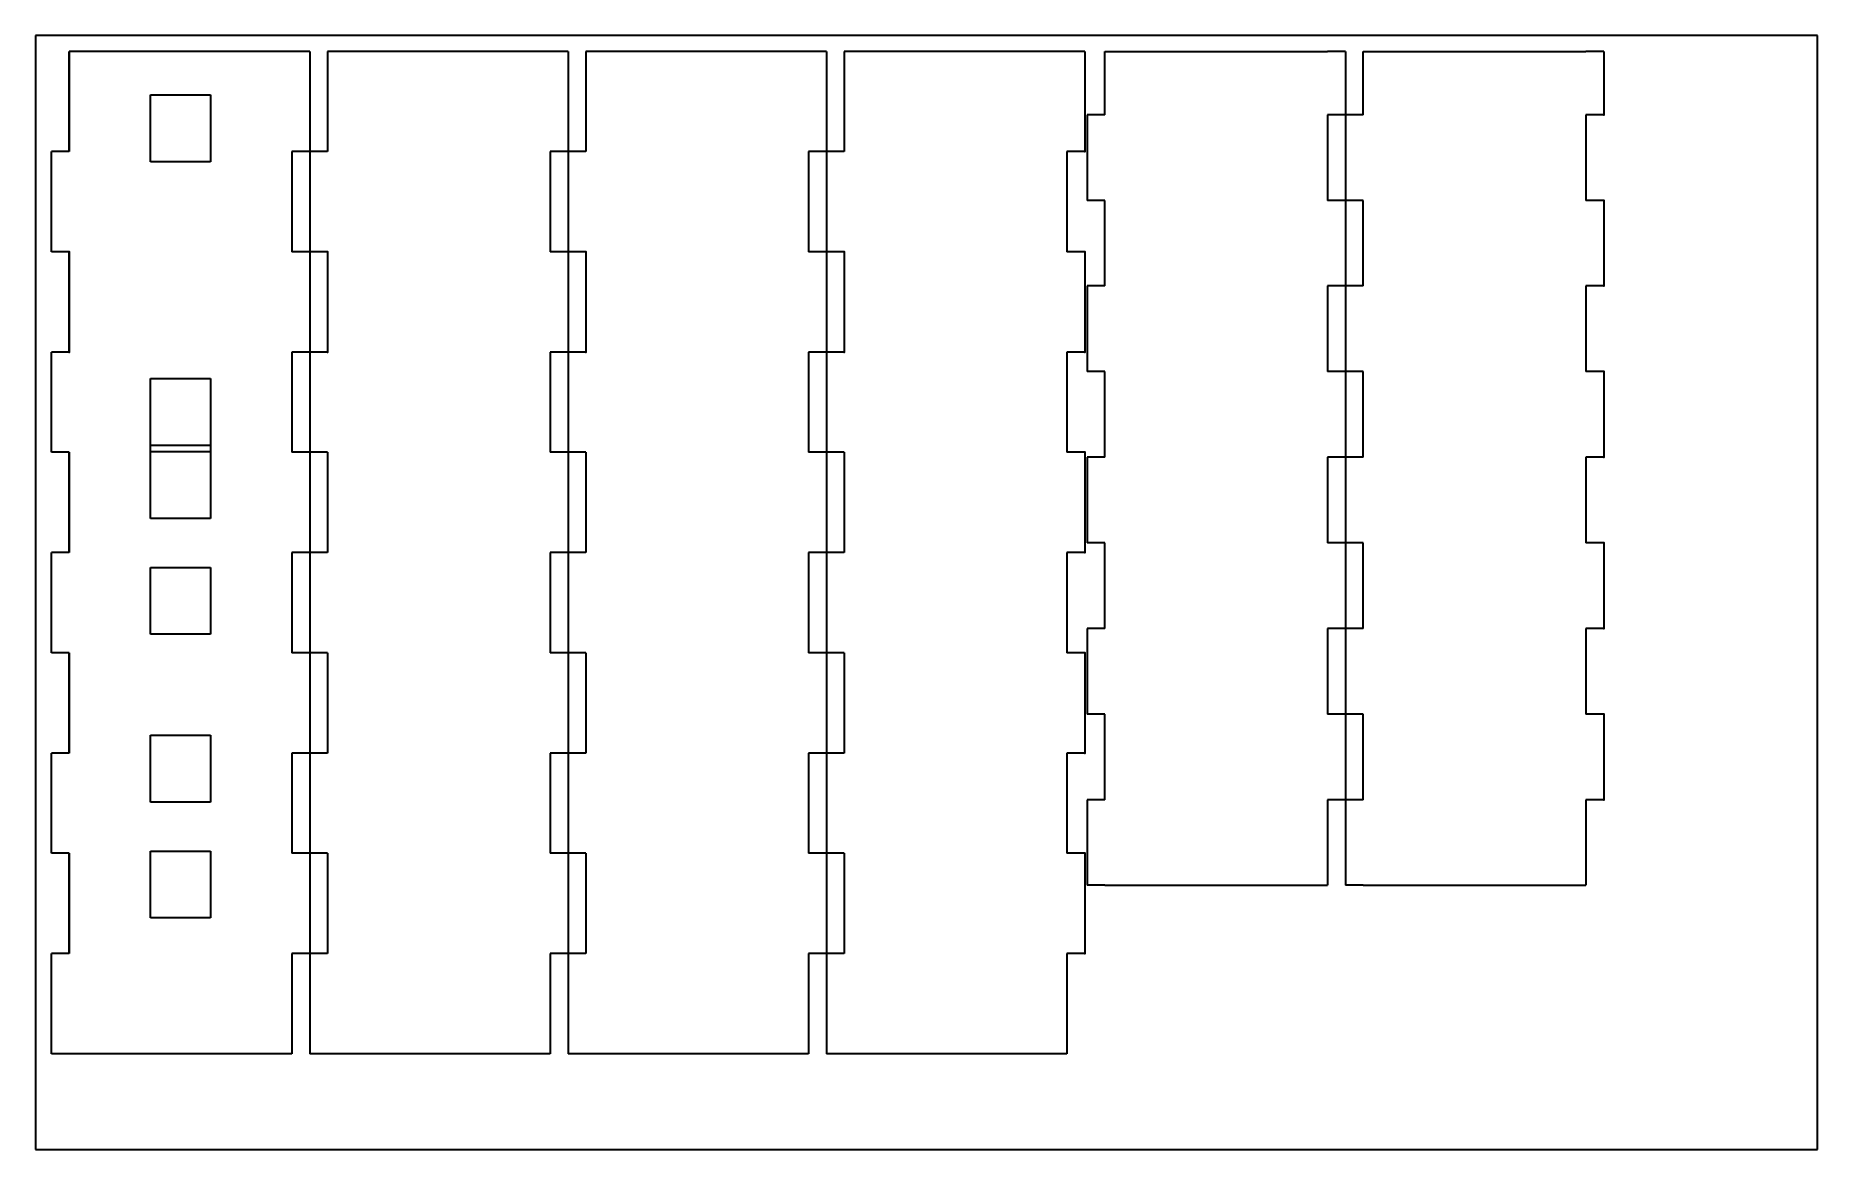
# Model space of a CAD drawing. Header units: millimetres. Extents: x -4595 to -3795, y -5944 to -5444.
import ezdxf

# ---------------------------------------------------------------- set-up
doc = ezdxf.new("R2010")
doc.units = ezdxf.units.MM
doc.layers.add('Tyk fuldstregslinje (Optegning)', color=7, linetype='Continuous', lineweight=30)

msp = doc.modelspace()

# ---------------------------------------------------------------- linework, layer by layer
at = {"layer": 'Tyk fuldstregslinje (Optegning)'}
for p, q in [((-3795.34, -5443.74), (-4595.34, -5443.74)), ((-4595.34, -5443.74), (-4595.34, -5943.74)), ((-3795.34, -5943.74), (-3795.34, -5443.74)), ((-4580.27, -5495.81), (-4580.27, -5450.81)), ((-4480.27, -5450.81), (-4580.27, -5450.81)), ((-4580.27, -5450.81), (-4580.27, -5495.81)), ((-4472.27, -5450.81), (-4480.27, -5450.81)), ((-4472.27, -5450.81), (-4472.27, -5900.81)), ((-4464.27, -5450.81), (-4464.27, -5495.81)), ((-4364.27, -5450.81), (-4464.27, -5450.81)), ((-4356.27, -5450.81), (-4364.27, -5450.81)), ((-4356.27, -5450.81), (-4356.27, -5900.81)), ((-4348.27, -5450.81), (-4348.27, -5495.81)), ((-4248.27, -5450.81), (-4348.27, -5450.81)), ((-4240.27, -5450.81), (-4248.27, -5450.81)), ((-4240.27, -5450.81), (-4240.27, -5900.81)), ((-4232.27, -5450.81), (-4232.27, -5495.81)), ((-4132.27, -5450.81), (-4232.27, -5450.81)), ((-4124.27, -5450.81), (-4132.27, -5450.81)), ((-4124.27, -5450.81), (-4124.27, -5495.81)), ((-4115.27, -5479.25), (-4115.27, -5450.81)), ((-4115.27, -5450.81), (-4015.27, -5450.81)), ((-4007.27, -5450.81), (-4015.27, -5450.81)), ((-4007.27, -5450.81), (-4007.27, -5479.25)), ((-3999.27, -5479.25), (-3999.27, -5450.81)), ((-3999.27, -5450.81), (-3899.27, -5450.81)), ((-3891.27, -5450.81), (-3899.27, -5450.81)), ((-3891.27, -5450.81), (-3891.27, -5479.25)), ((-4543.77, -5500.38), (-4543.77, -5470.38)), ((-4543.77, -5470.38), (-4516.77, -5470.38)), ((-4516.77, -5470.38), (-4516.77, -5500.38)), ((-4123.27, -5479.25), (-4123.27, -5517.69)), ((-4115.27, -5479.25), (-4123.27, -5479.25)), ((-4015.27, -5479.25), (-4015.27, -5517.69)), ((-4007.27, -5479.25), (-4015.27, -5479.25)), ((-4007.27, -5479.25), (-4007.27, -5517.69)), ((-3999.27, -5479.25), (-4007.27, -5479.25)), ((-3899.27, -5479.25), (-3899.27, -5517.69)), ((-3891.27, -5479.25), (-3899.27, -5479.25)), ((-4580.27, -5495.81), (-4588.27, -5495.81)), ((-4588.27, -5540.81), (-4588.27, -5495.81)), ((-4480.27, -5495.81), (-4480.27, -5540.81)), ((-4472.27, -5495.81), (-4480.27, -5495.81)), ((-4464.27, -5495.81), (-4472.27, -5495.81)), ((-4364.27, -5495.81), (-4364.27, -5540.81)), ((-4356.27, -5495.81), (-4364.27, -5495.81)), ((-4348.27, -5495.81), (-4356.27, -5495.81)), ((-4248.27, -5495.81), (-4248.27, -5540.81)), ((-4240.27, -5495.81), (-4248.27, -5495.81)), ((-4232.27, -5495.81), (-4240.27, -5495.81)), ((-4132.27, -5495.81), (-4132.27, -5540.81)), ((-4124.27, -5495.81), (-4132.27, -5495.81)), ((-4516.77, -5500.38), (-4543.77, -5500.38)), ((-4115.27, -5517.69), (-4123.27, -5517.69)), ((-4115.27, -5556.13), (-4115.27, -5517.69)), ((-4007.27, -5517.69), (-4015.27, -5517.69)), ((-4007.27, -5517.69), (-4007.27, -5556.13)), ((-3999.27, -5517.69), (-4007.27, -5517.69)), ((-3999.27, -5556.13), (-3999.27, -5517.69)), ((-3891.27, -5517.69), (-3899.27, -5517.69)), ((-3891.27, -5517.69), (-3891.27, -5556.13)), ((-4580.27, -5540.81), (-4588.27, -5540.81)), ((-4580.27, -5585.81), (-4580.27, -5540.81)), ((-4580.27, -5540.81), (-4580.27, -5585.81)), ((-4472.27, -5540.81), (-4480.27, -5540.81)), ((-4464.27, -5540.81), (-4472.27, -5540.81)), ((-4464.27, -5540.81), (-4464.27, -5585.81)), ((-4356.27, -5540.81), (-4364.27, -5540.81)), ((-4348.27, -5540.81), (-4356.27, -5540.81)), ((-4348.27, -5540.81), (-4348.27, -5585.81)), ((-4240.27, -5540.81), (-4248.27, -5540.81)), ((-4232.27, -5540.81), (-4240.27, -5540.81)), ((-4232.27, -5540.81), (-4232.27, -5585.81)), ((-4124.27, -5540.81), (-4132.27, -5540.81)), ((-4124.27, -5540.81), (-4124.27, -5585.81)), ((-4123.27, -5556.13), (-4123.27, -5594.57)), ((-4115.27, -5556.13), (-4123.27, -5556.13)), ((-4015.27, -5556.13), (-4015.27, -5594.57)), ((-4007.27, -5556.13), (-4015.27, -5556.13)), ((-4007.27, -5556.13), (-4007.27, -5594.57)), ((-3999.27, -5556.13), (-4007.27, -5556.13)), ((-3899.27, -5556.13), (-3899.27, -5594.57)), ((-3891.27, -5556.13), (-3899.27, -5556.13)), ((-4580.27, -5585.81), (-4588.27, -5585.81)), ((-4588.27, -5630.81), (-4588.27, -5585.81)), ((-4480.27, -5585.81), (-4480.27, -5630.81)), ((-4472.27, -5585.81), (-4480.27, -5585.81)), ((-4464.27, -5585.81), (-4472.27, -5585.81)), ((-4364.27, -5585.81), (-4364.27, -5630.81)), ((-4356.27, -5585.81), (-4364.27, -5585.81)), ((-4348.27, -5585.81), (-4356.27, -5585.81)), ((-4248.27, -5585.81), (-4248.27, -5630.81)), ((-4240.27, -5585.81), (-4248.27, -5585.81)), ((-4232.27, -5585.81), (-4240.27, -5585.81)), ((-4132.27, -5585.81), (-4132.27, -5630.81)), ((-4124.27, -5585.81), (-4132.27, -5585.81)), ((-4543.77, -5627.67), (-4543.77, -5597.67)), ((-4543.77, -5597.67), (-4516.77, -5597.67)), ((-4516.77, -5597.67), (-4516.77, -5627.67)), ((-4115.27, -5594.57), (-4123.27, -5594.57)), ((-4115.27, -5633.01), (-4115.27, -5594.57)), ((-4007.27, -5594.57), (-4015.27, -5594.57)), ((-4007.27, -5594.57), (-4007.27, -5633.01)), ((-3999.27, -5594.57), (-4007.27, -5594.57)), ((-3999.27, -5633.01), (-3999.27, -5594.57)), ((-3891.27, -5594.57), (-3899.27, -5594.57)), ((-3891.27, -5594.57), (-3891.27, -5633.01)), ((-4580.27, -5630.81), (-4588.27, -5630.81)), ((-4580.27, -5675.81), (-4580.27, -5630.81)), ((-4580.27, -5630.81), (-4580.27, -5675.81)), ((-4543.77, -5660.51), (-4543.77, -5627.67)), ((-4516.77, -5627.67), (-4543.77, -5627.67)), ((-4543.77, -5630.51), (-4516.77, -5630.51)), ((-4516.77, -5627.67), (-4516.77, -5660.51)), ((-4472.27, -5630.81), (-4480.27, -5630.81)), ((-4464.27, -5630.81), (-4472.27, -5630.81)), ((-4464.27, -5630.81), (-4464.27, -5675.81)), ((-4356.27, -5630.81), (-4364.27, -5630.81)), ((-4348.27, -5630.81), (-4356.27, -5630.81)), ((-4348.27, -5630.81), (-4348.27, -5675.81)), ((-4240.27, -5630.81), (-4248.27, -5630.81)), ((-4232.27, -5630.81), (-4240.27, -5630.81)), ((-4232.27, -5630.81), (-4232.27, -5675.81)), ((-4124.27, -5630.81), (-4132.27, -5630.81)), ((-4124.27, -5630.81), (-4124.27, -5675.81)), ((-4123.27, -5633.01), (-4123.27, -5671.44)), ((-4115.27, -5633.01), (-4123.27, -5633.01)), ((-4015.27, -5633.01), (-4015.27, -5671.44)), ((-4007.27, -5633.01), (-4015.27, -5633.01)), ((-4007.27, -5633.01), (-4007.27, -5671.44)), ((-3999.27, -5633.01), (-4007.27, -5633.01)), ((-3899.27, -5633.01), (-3899.27, -5671.44)), ((-3891.27, -5633.01), (-3899.27, -5633.01)), ((-4516.77, -5660.51), (-4543.77, -5660.51)), ((-4115.27, -5671.44), (-4123.27, -5671.44)), ((-4115.27, -5709.88), (-4115.27, -5671.44)), ((-4007.27, -5671.44), (-4015.27, -5671.44)), ((-4007.27, -5671.44), (-4007.27, -5709.88)), ((-3999.27, -5671.44), (-4007.27, -5671.44)), ((-3999.27, -5709.88), (-3999.27, -5671.44)), ((-3891.27, -5671.44), (-3899.27, -5671.44)), ((-3891.27, -5671.44), (-3891.27, -5709.88)), ((-4580.27, -5675.81), (-4588.27, -5675.81)), ((-4588.27, -5720.81), (-4588.27, -5675.81)), ((-4480.27, -5675.81), (-4480.27, -5720.81)), ((-4472.27, -5675.81), (-4480.27, -5675.81)), ((-4464.27, -5675.81), (-4472.27, -5675.81)), ((-4364.27, -5675.81), (-4364.27, -5720.81)), ((-4356.27, -5675.81), (-4364.27, -5675.81)), ((-4348.27, -5675.81), (-4356.27, -5675.81)), ((-4248.27, -5675.81), (-4248.27, -5720.81)), ((-4240.27, -5675.81), (-4248.27, -5675.81)), ((-4232.27, -5675.81), (-4240.27, -5675.81)), ((-4132.27, -5675.81), (-4132.27, -5720.81)), ((-4124.27, -5675.81), (-4132.27, -5675.81)), ((-4543.77, -5712.51), (-4543.77, -5682.51)), ((-4543.77, -5682.51), (-4516.77, -5682.51)), ((-4516.77, -5682.51), (-4516.77, -5712.51)), ((-4123.27, -5709.88), (-4123.27, -5748.32)), ((-4115.27, -5709.88), (-4123.27, -5709.88)), ((-4015.27, -5709.88), (-4015.27, -5748.32)), ((-4007.27, -5709.88), (-4015.27, -5709.88)), ((-4007.27, -5709.88), (-4007.27, -5748.32)), ((-3999.27, -5709.88), (-4007.27, -5709.88)), ((-3899.27, -5709.88), (-3899.27, -5748.32)), ((-3891.27, -5709.88), (-3899.27, -5709.88)), ((-4516.77, -5712.51), (-4543.77, -5712.51)), ((-4580.27, -5720.81), (-4588.27, -5720.81)), ((-4580.27, -5765.81), (-4580.27, -5720.81)), ((-4580.27, -5720.81), (-4580.27, -5765.81)), ((-4472.27, -5720.81), (-4480.27, -5720.81)), ((-4464.27, -5720.81), (-4472.27, -5720.81)), ((-4464.27, -5720.81), (-4464.27, -5765.81)), ((-4356.27, -5720.81), (-4364.27, -5720.81)), ((-4348.27, -5720.81), (-4356.27, -5720.81)), ((-4348.27, -5720.81), (-4348.27, -5765.81)), ((-4240.27, -5720.81), (-4248.27, -5720.81)), ((-4232.27, -5720.81), (-4240.27, -5720.81)), ((-4232.27, -5720.81), (-4232.27, -5765.81)), ((-4124.27, -5720.81), (-4132.27, -5720.81)), ((-4124.27, -5720.81), (-4124.27, -5765.81)), ((-4115.27, -5748.32), (-4123.27, -5748.32)), ((-4115.27, -5786.76), (-4115.27, -5748.32)), ((-4007.27, -5748.32), (-4015.27, -5748.32)), ((-4007.27, -5748.32), (-4007.27, -5786.76)), ((-3999.27, -5748.32), (-4007.27, -5748.32)), ((-3999.27, -5786.76), (-3999.27, -5748.32)), ((-3891.27, -5748.32), (-3899.27, -5748.32)), ((-3891.27, -5748.32), (-3891.27, -5786.76)), ((-4543.77, -5787.8), (-4543.77, -5757.8)), ((-4543.77, -5757.8), (-4516.77, -5757.8)), ((-4516.77, -5757.8), (-4516.77, -5787.8)), ((-4580.27, -5765.81), (-4588.27, -5765.81)), ((-4588.27, -5810.81), (-4588.27, -5765.81)), ((-4480.27, -5765.81), (-4480.27, -5810.81)), ((-4472.27, -5765.81), (-4480.27, -5765.81)), ((-4464.27, -5765.81), (-4472.27, -5765.81)), ((-4364.27, -5765.81), (-4364.27, -5810.81)), ((-4356.27, -5765.81), (-4364.27, -5765.81)), ((-4348.27, -5765.81), (-4356.27, -5765.81)), ((-4248.27, -5765.81), (-4248.27, -5810.81)), ((-4240.27, -5765.81), (-4248.27, -5765.81)), ((-4232.27, -5765.81), (-4240.27, -5765.81)), ((-4132.27, -5765.81), (-4132.27, -5810.81)), ((-4124.27, -5765.81), (-4132.27, -5765.81)), ((-4516.77, -5787.8), (-4543.77, -5787.8)), ((-4123.27, -5786.76), (-4123.27, -5825.2)), ((-4115.27, -5786.76), (-4123.27, -5786.76)), ((-4015.27, -5786.76), (-4015.27, -5825.2)), ((-4007.27, -5786.76), (-4015.27, -5786.76)), ((-4007.27, -5786.76), (-4007.27, -5825.2)), ((-3999.27, -5786.76), (-4007.27, -5786.76)), ((-3899.27, -5786.76), (-3899.27, -5825.2)), ((-3891.27, -5786.76), (-3899.27, -5786.76)), ((-4580.27, -5810.81), (-4588.27, -5810.81)), ((-4580.27, -5855.81), (-4580.27, -5810.81)), ((-4580.27, -5810.81), (-4580.27, -5855.81)), ((-4543.77, -5839.8), (-4543.77, -5809.8)), ((-4543.77, -5809.8), (-4516.77, -5809.8)), ((-4516.77, -5809.8), (-4516.77, -5839.8)), ((-4472.27, -5810.81), (-4480.27, -5810.81)), ((-4464.27, -5810.81), (-4472.27, -5810.81)), ((-4464.27, -5810.81), (-4464.27, -5855.81)), ((-4356.27, -5810.81), (-4364.27, -5810.81)), ((-4348.27, -5810.81), (-4356.27, -5810.81)), ((-4348.27, -5810.81), (-4348.27, -5855.81)), ((-4240.27, -5810.81), (-4248.27, -5810.81)), ((-4232.27, -5810.81), (-4240.27, -5810.81)), ((-4232.27, -5810.81), (-4232.27, -5855.81)), ((-4124.27, -5810.81), (-4132.27, -5810.81)), ((-4124.27, -5810.81), (-4124.27, -5855.81)), ((-4115.27, -5825.2), (-4123.27, -5825.2)), ((-4115.27, -5825.2), (-4015.27, -5825.2)), ((-3999.27, -5825.2), (-4007.27, -5825.2)), ((-3999.27, -5825.2), (-3899.27, -5825.2)), ((-4516.77, -5839.8), (-4543.77, -5839.8)), ((-4580.27, -5855.81), (-4588.27, -5855.81)), ((-4588.27, -5900.81), (-4588.27, -5855.81)), ((-4480.27, -5855.81), (-4480.27, -5900.81)), ((-4472.27, -5855.81), (-4480.27, -5855.81)), ((-4464.27, -5855.81), (-4472.27, -5855.81)), ((-4364.27, -5855.81), (-4364.27, -5900.81)), ((-4356.27, -5855.81), (-4364.27, -5855.81)), ((-4348.27, -5855.81), (-4356.27, -5855.81)), ((-4248.27, -5855.81), (-4248.27, -5900.81)), ((-4240.27, -5855.81), (-4248.27, -5855.81)), ((-4232.27, -5855.81), (-4240.27, -5855.81)), ((-4132.27, -5855.81), (-4132.27, -5900.81)), ((-4124.27, -5855.81), (-4132.27, -5855.81)), ((-4580.27, -5900.81), (-4588.27, -5900.81)), ((-4480.27, -5900.81), (-4580.27, -5900.81)), ((-4464.27, -5900.81), (-4472.27, -5900.81)), ((-4364.27, -5900.81), (-4464.27, -5900.81)), ((-4348.27, -5900.81), (-4356.27, -5900.81)), ((-4248.27, -5900.81), (-4348.27, -5900.81)), ((-4232.27, -5900.81), (-4240.27, -5900.81)), ((-4132.27, -5900.81), (-4232.27, -5900.81)), ((-4595.34, -5943.74), (-3795.34, -5943.74))]:
    msp.add_line(p, q, dxfattribs=at)
for p in [(-4007.27, -5479.25), (-3891.27, -5479.25), (-4472.27, -5495.81), (-4356.27, -5495.81), (-4240.27, -5495.81), (-4124.27, -5495.81), (-4007.27, -5517.69), (-3891.27, -5517.69), (-4580.27, -5540.81), (-4472.27, -5540.81), (-4464.27, -5540.81), (-4356.27, -5540.81), (-4348.27, -5540.81), (-4240.27, -5540.81), (-4232.27, -5540.81), (-4124.27, -5540.81), (-4007.27, -5556.13), (-3891.27, -5556.13), (-4580.27, -5585.81), (-4472.27, -5585.81), (-4464.27, -5585.81), (-4356.27, -5585.81), (-4348.27, -5585.81), (-4240.27, -5585.81), (-4232.27, -5585.81), (-4124.27, -5585.81), (-4007.27, -5594.57), (-3891.27, -5594.57), (-4472.27, -5630.81), (-4356.27, -5630.81), (-4240.27, -5630.81), (-4124.27, -5630.81), (-4007.27, -5633.01), (-3891.27, -5633.01), (-4007.27, -5671.44), (-3891.27, -5671.44), (-4472.27, -5675.81), (-4356.27, -5675.81), (-4240.27, -5675.81), (-4124.27, -5675.81), (-4007.27, -5709.88), (-3891.27, -5709.88), (-4472.27, -5720.81), (-4356.27, -5720.81), (-4240.27, -5720.81), (-4124.27, -5720.81), (-4007.27, -5748.32), (-3891.27, -5748.32), (-4472.27, -5765.81), (-4356.27, -5765.81), (-4240.27, -5765.81), (-4124.27, -5765.81), (-4007.27, -5786.76), (-3891.27, -5786.76), (-4472.27, -5810.81), (-4356.27, -5810.81), (-4240.27, -5810.81), (-4124.27, -5810.81), (-4472.27, -5855.81), (-4356.27, -5855.81), (-4240.27, -5855.81), (-4124.27, -5855.81)]:
    msp.add_point(p, dxfattribs=at)

doc.saveas('drawing.dxf')
